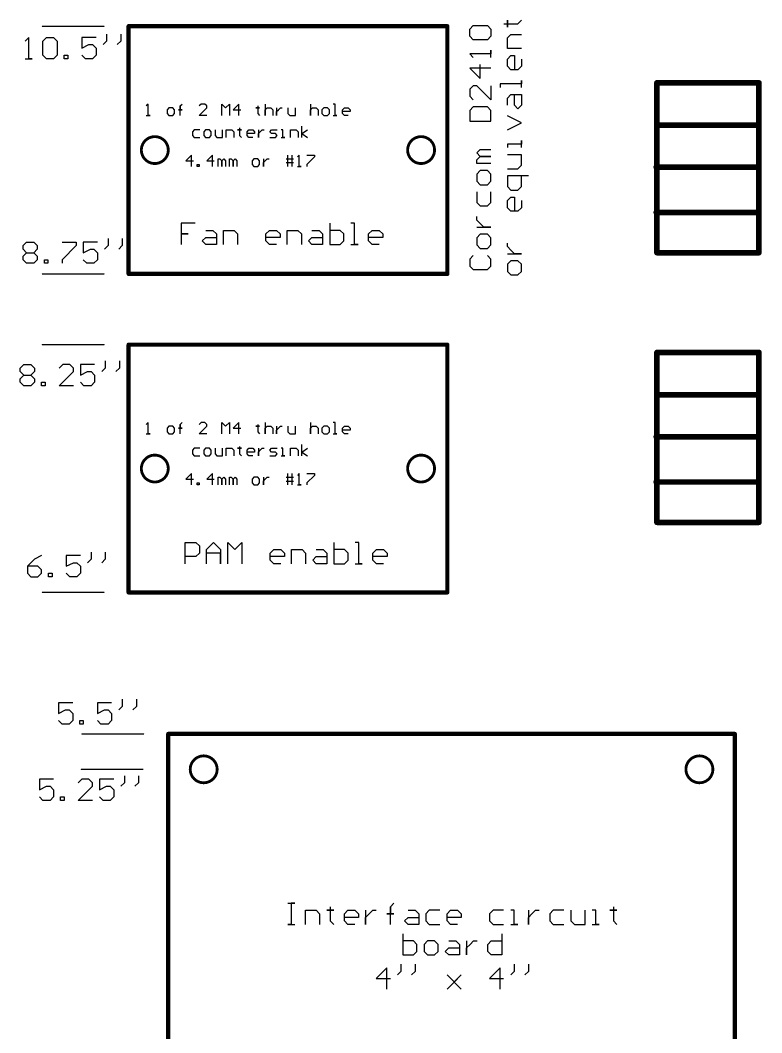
# Model space of a CAD drawing. Extents: x 0.1 to 22.4, y 0.2 to 23.3.
# Drawn here: x 6.96 to 12.19, y 5.39 to 12.54 of the extents above; entities that cross this region are included whole.
import ezdxf

# ---------------------------------------------------------------- set-up
doc = ezdxf.new("R2010")
doc.units = 0
doc.header["$MEASUREMENT"] = 0
for name, color, linetype in [('BOTTOMLAYER', 5, 'CONTINUOUS'), ('MECHANICAL1', 6, 'CONTINUOUS'), ('TOPOVERLAY', 2, 'CONTINUOUS')]:
    doc.layers.add(name, color=color, linetype=linetype)

msp = doc.modelspace()

# ---------------------------------------------------------------- linework, layer by layer
at = {"layer": 'BOTTOMLAYER'}
for p, q in [((7.8583, 11.95), (7.845, 11.9366)), ((7.8583, 11.87), (7.8583, 11.95)), ((8.0849, 11.9366), (8.0983, 11.95)), ((8.2315, 11.95), (8.2182, 11.9366)), ((8.2582, 11.95), (8.2315, 11.95)), ((8.2715, 11.9366), (8.2582, 11.95)), ((8.3782, 11.87), (8.3782, 11.95)), ((8.3782, 11.95), (8.4048, 11.9233)), ((8.4048, 11.9233), (8.4315, 11.95)), ((8.4315, 11.95), (8.4315, 11.87)), ((8.4981, 11.95), (8.4581, 11.91)), ((8.4981, 11.87), (8.4981, 11.95)), ((8.6847, 11.95), (8.6847, 11.87)), ((9.0046, 11.95), (9.0046, 11.87)), ((9.1779, 11.95), (9.1646, 11.95)), ((9.1779, 11.87), (9.1779, 11.95)), ((8.0049, 11.9233), (7.9916, 11.91)), ((7.9916, 11.91), (7.9916, 11.8833)), ((7.9916, 11.8833), (8.0049, 11.87)), ((8.0316, 11.9233), (8.0049, 11.9233)), ((8.0449, 11.91), (8.0316, 11.9233)), ((8.0316, 11.87), (8.0449, 11.8833)), ((8.0449, 11.8833), (8.0449, 11.91)), ((8.0849, 11.91), (8.0716, 11.91)), ((8.0716, 11.91), (8.0983, 11.91)), ((8.0849, 11.87), (8.0849, 11.9366)), ((8.0849, 11.9366), (8.0849, 11.91)), ((8.0849, 11.91), (8.0849, 11.9366)), ((8.0983, 11.91), (8.0849, 11.91)), ((8.2182, 11.87), (8.2715, 11.9233)), ((8.2715, 11.9233), (8.2715, 11.9366)), ((8.4581, 11.91), (8.5115, 11.91)), ((8.6314, 11.9233), (8.6181, 11.9233)), ((8.6181, 11.9233), (8.6447, 11.9233)), ((8.6314, 11.9366), (8.6314, 11.9233)), ((8.6447, 11.9233), (8.6314, 11.9233)), ((8.6314, 11.9233), (8.6314, 11.8833)), ((8.6314, 11.8833), (8.6447, 11.87)), ((8.6847, 11.91), (8.6981, 11.9233)), ((8.6847, 11.87), (8.6847, 11.91)), ((8.6981, 11.9233), (8.7247, 11.9233)), ((8.7247, 11.9233), (8.738, 11.91)), ((8.738, 11.91), (8.738, 11.87)), ((8.7647, 11.9233), (8.7647, 11.87)), ((8.7647, 11.8967), (8.778, 11.91)), ((8.7647, 11.87), (8.7647, 11.8967)), ((8.778, 11.91), (8.7914, 11.9233)), ((8.7914, 11.9233), (8.8047, 11.9233)), ((8.8447, 11.9233), (8.8447, 11.8833)), ((8.8447, 11.8833), (8.858, 11.87)), ((8.898, 11.87), (8.898, 11.9233)), ((9.0046, 11.91), (9.018, 11.9233)), ((9.0046, 11.87), (9.0046, 11.91)), ((9.018, 11.9233), (9.0446, 11.9233)), ((9.0446, 11.9233), (9.0579, 11.91)), ((9.0579, 11.91), (9.0579, 11.87)), ((9.0979, 11.9233), (9.0846, 11.91)), ((9.0846, 11.91), (9.0846, 11.8833)), ((9.0846, 11.8833), (9.0979, 11.87)), ((9.1246, 11.9233), (9.0979, 11.9233)), ((9.1379, 11.91), (9.1246, 11.9233)), ((9.1246, 11.87), (9.1379, 11.8833)), ((9.1379, 11.8833), (9.1379, 11.91)), ((9.2312, 11.91), (9.2445, 11.9233)), ((9.2312, 11.8833), (9.2312, 11.91)), ((9.2845, 11.8967), (9.2312, 11.8967)), ((9.2445, 11.87), (9.2312, 11.8833)), ((9.2445, 11.9233), (9.2712, 11.9233)), ((9.2712, 11.9233), (9.2845, 11.91)), ((9.2845, 11.91), (9.2845, 11.8967)), ((7.845, 11.87), (7.8717, 11.87)), ((7.8717, 11.87), (7.8583, 11.87)), ((8.0049, 11.87), (8.0316, 11.87)), ((8.2715, 11.87), (8.2182, 11.87)), ((8.858, 11.87), (8.898, 11.87)), ((9.0979, 11.87), (9.1246, 11.87)), ((9.1646, 11.87), (9.1912, 11.87)), ((9.1912, 11.87), (9.1779, 11.87)), ((9.2712, 11.87), (9.2445, 11.87)), ((8.1833, 11.7683), (8.17, 11.755)), ((8.17, 11.755), (8.17, 11.7283)), ((8.2233, 11.7683), (8.1833, 11.7683)), ((8.2633, 11.7683), (8.25, 11.755)), ((8.25, 11.755), (8.25, 11.7283)), ((8.29, 11.7683), (8.2633, 11.7683)), ((8.3033, 11.755), (8.29, 11.7683)), ((8.3033, 11.7283), (8.3033, 11.755)), ((8.3299, 11.7683), (8.3299, 11.7283)), ((8.3833, 11.715), (8.3833, 11.7683)), ((8.4099, 11.715), (8.4099, 11.7683)), ((8.4099, 11.7683), (8.4499, 11.7683)), ((8.4499, 11.7683), (8.4632, 11.755)), ((8.4632, 11.755), (8.4632, 11.715)), ((8.5032, 11.7683), (8.4899, 11.7683)), ((8.4899, 11.7683), (8.5166, 11.7683)), ((8.5032, 11.7816), (8.5032, 11.7683)), ((8.5166, 11.7683), (8.5032, 11.7683)), ((8.5032, 11.7683), (8.5032, 11.7283)), ((8.5565, 11.755), (8.5699, 11.7683)), ((8.5565, 11.7283), (8.5565, 11.755)), ((8.6099, 11.7417), (8.5565, 11.7417)), ((8.5699, 11.7683), (8.5965, 11.7683)), ((8.5965, 11.7683), (8.6099, 11.755)), ((8.6099, 11.755), (8.6099, 11.7417)), ((8.6365, 11.7683), (8.6365, 11.715)), ((8.6365, 11.7417), (8.6498, 11.755)), ((8.6365, 11.715), (8.6365, 11.7417)), ((8.6498, 11.755), (8.6632, 11.7683)), ((8.6632, 11.7683), (8.6765, 11.7683)), ((8.7165, 11.755), (8.7298, 11.7683)), ((8.7298, 11.7417), (8.7165, 11.755)), ((8.7298, 11.7683), (8.7698, 11.7683)), ((8.7565, 11.7417), (8.7298, 11.7417)), ((8.7698, 11.7283), (8.7565, 11.7417)), ((8.8098, 11.7683), (8.7965, 11.7683)), ((8.8098, 11.715), (8.8098, 11.7683)), ((8.8631, 11.715), (8.8631, 11.7683)), ((8.8631, 11.7683), (8.9031, 11.7683)), ((8.9031, 11.7683), (8.9164, 11.755)), ((8.9164, 11.755), (8.9164, 11.715)), ((8.9431, 11.715), (8.9431, 11.795)), ((8.9431, 11.7417), (8.9831, 11.7683)), ((8.9431, 11.7417), (8.9831, 11.715)), ((8.17, 11.7283), (8.1833, 11.715)), ((8.1833, 11.715), (8.2233, 11.715)), ((8.25, 11.7283), (8.2633, 11.715)), ((8.2633, 11.715), (8.29, 11.715)), ((8.29, 11.715), (8.3033, 11.7283)), ((8.3299, 11.7283), (8.3433, 11.715)), ((8.3433, 11.715), (8.3833, 11.715)), ((8.5032, 11.7283), (8.5166, 11.715)), ((8.5699, 11.715), (8.5565, 11.7283)), ((8.5965, 11.715), (8.5699, 11.715)), ((8.7165, 11.715), (8.7565, 11.715)), ((8.7565, 11.715), (8.7698, 11.7283)), ((8.7965, 11.715), (8.8231, 11.715)), ((8.8231, 11.715), (8.8098, 11.715)), ((8.165, 11.59), (8.125, 11.55)), ((8.165, 11.51), (8.165, 11.59)), ((8.3116, 11.59), (8.2716, 11.55)), ((8.3116, 11.51), (8.3116, 11.59)), ((8.8448, 11.51), (8.8448, 11.59)), ((8.8714, 11.59), (8.8714, 11.51)), ((8.9247, 11.59), (8.9114, 11.5766)), ((8.9247, 11.51), (8.9247, 11.59)), ((8.9781, 11.59), (9.0314, 11.59)), ((9.0314, 11.59), (9.0314, 11.5766)), ((8.125, 11.55), (8.1783, 11.55)), ((8.205, 11.51), (8.205, 11.5233)), ((8.205, 11.5233), (8.2183, 11.5233)), ((8.2183, 11.5233), (8.2183, 11.51)), ((8.2716, 11.55), (8.3249, 11.55)), ((8.3516, 11.51), (8.3516, 11.5633)), ((8.3516, 11.5633), (8.3649, 11.5633)), ((8.3649, 11.5633), (8.3783, 11.55)), ((8.3783, 11.55), (8.3916, 11.5633)), ((8.3783, 11.55), (8.3783, 11.51)), ((8.3783, 11.51), (8.3783, 11.55)), ((8.3916, 11.5633), (8.4049, 11.55)), ((8.4049, 11.55), (8.4049, 11.51)), ((8.4316, 11.51), (8.4316, 11.5633)), ((8.4316, 11.5633), (8.4449, 11.5633)), ((8.4449, 11.5633), (8.4582, 11.55)), ((8.4582, 11.55), (8.4716, 11.5633)), ((8.4582, 11.55), (8.4582, 11.51)), ((8.4582, 11.51), (8.4582, 11.55)), ((8.4716, 11.5633), (8.4849, 11.55)), ((8.4849, 11.55), (8.4849, 11.51)), ((8.6048, 11.5633), (8.5915, 11.55)), ((8.5915, 11.55), (8.5915, 11.5233)), ((8.5915, 11.5233), (8.6048, 11.51)), ((8.6315, 11.5633), (8.6048, 11.5633)), ((8.6448, 11.55), (8.6315, 11.5633)), ((8.6315, 11.51), (8.6448, 11.5233)), ((8.6448, 11.5233), (8.6448, 11.55)), ((8.6715, 11.5633), (8.6715, 11.51)), ((8.6715, 11.5367), (8.6848, 11.55)), ((8.6715, 11.51), (8.6715, 11.5367)), ((8.6848, 11.55), (8.6981, 11.5633)), ((8.6981, 11.5633), (8.7115, 11.5633)), ((8.8314, 11.5633), (8.8714, 11.5633)), ((8.8314, 11.5367), (8.8848, 11.5367)), ((8.8714, 11.5633), (8.8848, 11.5633)), ((9.0314, 11.5766), (8.9781, 11.5233)), ((8.9781, 11.5233), (8.9781, 11.51)), ((8.2183, 11.51), (8.205, 11.51)), ((8.6048, 11.51), (8.6315, 11.51)), ((8.9114, 11.51), (8.9381, 11.51)), ((8.9381, 11.51), (8.9247, 11.51)), ((7.8583, 9.7), (7.845, 9.6866)), ((7.8583, 9.62), (7.8583, 9.7)), ((8.0049, 9.6733), (7.9916, 9.66)), ((7.9916, 9.66), (7.9916, 9.6333)), ((8.0316, 9.6733), (8.0049, 9.6733)), ((8.0449, 9.66), (8.0316, 9.6733)), ((8.0449, 9.6333), (8.0449, 9.66)), ((8.0849, 9.66), (8.0716, 9.66)), ((8.0716, 9.66), (8.0983, 9.66)), ((8.0849, 9.6866), (8.0983, 9.7)), ((8.0849, 9.62), (8.0849, 9.6866)), ((8.0849, 9.6866), (8.0849, 9.66)), ((8.0849, 9.66), (8.0849, 9.6866)), ((8.0983, 9.66), (8.0849, 9.66)), ((8.2315, 9.7), (8.2182, 9.6866)), ((8.2182, 9.62), (8.2715, 9.6733)), ((8.2582, 9.7), (8.2315, 9.7)), ((8.2715, 9.6866), (8.2582, 9.7)), ((8.2715, 9.6733), (8.2715, 9.6866)), ((8.3782, 9.62), (8.3782, 9.7)), ((8.3782, 9.7), (8.4048, 9.6733)), ((8.4048, 9.6733), (8.4315, 9.7)), ((8.4315, 9.7), (8.4315, 9.62)), ((8.4981, 9.7), (8.4581, 9.66)), ((8.4581, 9.66), (8.5115, 9.66)), ((8.4981, 9.62), (8.4981, 9.7)), ((8.6314, 9.6733), (8.6181, 9.6733)), ((8.6181, 9.6733), (8.6447, 9.6733)), ((8.6314, 9.6866), (8.6314, 9.6733)), ((8.6447, 9.6733), (8.6314, 9.6733)), ((8.6314, 9.6733), (8.6314, 9.6333)), ((8.6847, 9.7), (8.6847, 9.62)), ((8.6847, 9.66), (8.6981, 9.6733)), ((8.6847, 9.62), (8.6847, 9.66)), ((8.6981, 9.6733), (8.7247, 9.6733)), ((8.7247, 9.6733), (8.738, 9.66)), ((8.738, 9.66), (8.738, 9.62)), ((8.7647, 9.6733), (8.7647, 9.62)), ((8.7647, 9.6467), (8.778, 9.66)), ((8.778, 9.66), (8.7914, 9.6733)), ((8.7914, 9.6733), (8.8047, 9.6733)), ((8.8447, 9.6733), (8.8447, 9.6333)), ((8.898, 9.62), (8.898, 9.6733)), ((9.0046, 9.7), (9.0046, 9.62)), ((9.0046, 9.66), (9.018, 9.6733)), ((9.0046, 9.62), (9.0046, 9.66)), ((9.018, 9.6733), (9.0446, 9.6733)), ((9.0446, 9.6733), (9.0579, 9.66)), ((9.0579, 9.66), (9.0579, 9.62)), ((9.0979, 9.6733), (9.0846, 9.66)), ((9.0846, 9.66), (9.0846, 9.6333)), ((9.1246, 9.6733), (9.0979, 9.6733)), ((9.1379, 9.66), (9.1246, 9.6733)), ((9.1379, 9.6333), (9.1379, 9.66)), ((9.1779, 9.7), (9.1646, 9.7)), ((9.1779, 9.62), (9.1779, 9.7)), ((9.2312, 9.66), (9.2445, 9.6733)), ((9.2312, 9.6333), (9.2312, 9.66)), ((9.2445, 9.6733), (9.2712, 9.6733)), ((9.2712, 9.6733), (9.2845, 9.66)), ((9.2845, 9.66), (9.2845, 9.6467)), ((7.845, 9.62), (7.8717, 9.62)), ((7.8717, 9.62), (7.8583, 9.62)), ((7.9916, 9.6333), (8.0049, 9.62)), ((8.0049, 9.62), (8.0316, 9.62)), ((8.0316, 9.62), (8.0449, 9.6333)), ((8.2715, 9.62), (8.2182, 9.62)), ((8.6314, 9.6333), (8.6447, 9.62)), ((8.7647, 9.62), (8.7647, 9.6467)), ((8.8447, 9.6333), (8.858, 9.62)), ((8.858, 9.62), (8.898, 9.62)), ((9.0846, 9.6333), (9.0979, 9.62)), ((9.0979, 9.62), (9.1246, 9.62)), ((9.1246, 9.62), (9.1379, 9.6333)), ((9.1646, 9.62), (9.1912, 9.62)), ((9.1912, 9.62), (9.1779, 9.62)), ((9.2845, 9.6467), (9.2312, 9.6467)), ((9.2445, 9.62), (9.2312, 9.6333)), ((9.2712, 9.62), (9.2445, 9.62)), ((8.1833, 9.5183), (8.17, 9.505)), ((8.2233, 9.5183), (8.1833, 9.5183)), ((8.2633, 9.5183), (8.25, 9.505)), ((8.29, 9.5183), (8.2633, 9.5183)), ((8.3033, 9.505), (8.29, 9.5183)), ((8.3299, 9.5183), (8.3299, 9.4783)), ((8.3833, 9.465), (8.3833, 9.5183)), ((8.4099, 9.465), (8.4099, 9.5183)), ((8.4099, 9.5183), (8.4499, 9.5183)), ((8.4499, 9.5183), (8.4632, 9.505)), ((8.5032, 9.5183), (8.4899, 9.5183)), ((8.4899, 9.5183), (8.5166, 9.5183)), ((8.5032, 9.5316), (8.5032, 9.5183)), ((8.5166, 9.5183), (8.5032, 9.5183)), ((8.5032, 9.5183), (8.5032, 9.4783)), ((8.5565, 9.505), (8.5699, 9.5183)), ((8.5699, 9.5183), (8.5965, 9.5183)), ((8.5965, 9.5183), (8.6099, 9.505)), ((8.6365, 9.5183), (8.6365, 9.465)), ((8.6498, 9.505), (8.6632, 9.5183)), ((8.6632, 9.5183), (8.6765, 9.5183)), ((8.7165, 9.505), (8.7298, 9.5183)), ((8.7298, 9.5183), (8.7698, 9.5183)), ((8.8098, 9.5183), (8.7965, 9.5183)), ((8.8098, 9.465), (8.8098, 9.5183)), ((8.8631, 9.465), (8.8631, 9.5183)), ((8.8631, 9.5183), (8.9031, 9.5183)), ((8.9031, 9.5183), (8.9164, 9.505)), ((8.9431, 9.465), (8.9431, 9.545)), ((8.9431, 9.4917), (8.9831, 9.5183)), ((8.17, 9.505), (8.17, 9.4783)), ((8.17, 9.4783), (8.1833, 9.465)), ((8.1833, 9.465), (8.2233, 9.465)), ((8.25, 9.505), (8.25, 9.4783)), ((8.25, 9.4783), (8.2633, 9.465)), ((8.2633, 9.465), (8.29, 9.465)), ((8.29, 9.465), (8.3033, 9.4783)), ((8.3033, 9.4783), (8.3033, 9.505)), ((8.3299, 9.4783), (8.3433, 9.465)), ((8.3433, 9.465), (8.3833, 9.465)), ((8.4632, 9.505), (8.4632, 9.465)), ((8.5032, 9.4783), (8.5166, 9.465)), ((8.5565, 9.4783), (8.5565, 9.505)), ((8.6099, 9.4917), (8.5565, 9.4917)), ((8.5699, 9.465), (8.5565, 9.4783)), ((8.5965, 9.465), (8.5699, 9.465)), ((8.6099, 9.505), (8.6099, 9.4917)), ((8.6365, 9.4917), (8.6498, 9.505)), ((8.6365, 9.465), (8.6365, 9.4917)), ((8.7298, 9.4917), (8.7165, 9.505)), ((8.7165, 9.465), (8.7565, 9.465)), ((8.7565, 9.4917), (8.7298, 9.4917)), ((8.7698, 9.4783), (8.7565, 9.4917)), ((8.7565, 9.465), (8.7698, 9.4783)), ((8.7965, 9.465), (8.8231, 9.465)), ((8.8231, 9.465), (8.8098, 9.465)), ((8.9164, 9.505), (8.9164, 9.465)), ((8.9431, 9.4917), (8.9831, 9.465)), ((8.165, 9.34), (8.125, 9.3)), ((8.125, 9.3), (8.1783, 9.3)), ((8.165, 9.26), (8.165, 9.34)), ((8.3116, 9.34), (8.2716, 9.3)), ((8.2716, 9.3), (8.3249, 9.3)), ((8.3116, 9.26), (8.3116, 9.34)), ((8.3516, 9.26), (8.3516, 9.3133)), ((8.3516, 9.3133), (8.3649, 9.3133)), ((8.3649, 9.3133), (8.3783, 9.3)), ((8.3783, 9.3), (8.3916, 9.3133)), ((8.3783, 9.3), (8.3783, 9.26)), ((8.3783, 9.26), (8.3783, 9.3)), ((8.3916, 9.3133), (8.4049, 9.3)), ((8.4049, 9.3), (8.4049, 9.26)), ((8.4316, 9.26), (8.4316, 9.3133)), ((8.4316, 9.3133), (8.4449, 9.3133)), ((8.4449, 9.3133), (8.4582, 9.3)), ((8.4582, 9.3), (8.4716, 9.3133)), ((8.4582, 9.3), (8.4582, 9.26)), ((8.4582, 9.26), (8.4582, 9.3)), ((8.4716, 9.3133), (8.4849, 9.3)), ((8.4849, 9.3), (8.4849, 9.26)), ((8.6048, 9.3133), (8.5915, 9.3)), ((8.5915, 9.3), (8.5915, 9.2733)), ((8.6315, 9.3133), (8.6048, 9.3133)), ((8.6448, 9.3), (8.6315, 9.3133)), ((8.6448, 9.2733), (8.6448, 9.3)), ((8.6715, 9.3133), (8.6715, 9.26)), ((8.6715, 9.2867), (8.6848, 9.3)), ((8.6848, 9.3), (8.6981, 9.3133)), ((8.6981, 9.3133), (8.7115, 9.3133)), ((8.8314, 9.3133), (8.8714, 9.3133)), ((8.8448, 9.26), (8.8448, 9.34)), ((8.8714, 9.34), (8.8714, 9.26)), ((8.8714, 9.3133), (8.8848, 9.3133)), ((8.9247, 9.34), (8.9114, 9.3266)), ((8.9247, 9.26), (8.9247, 9.34)), ((8.9781, 9.34), (9.0314, 9.34)), ((9.0314, 9.3266), (8.9781, 9.2733)), ((9.0314, 9.34), (9.0314, 9.3266)), ((8.205, 9.26), (8.205, 9.2733)), ((8.205, 9.2733), (8.2183, 9.2733)), ((8.2183, 9.26), (8.205, 9.26)), ((8.2183, 9.2733), (8.2183, 9.26)), ((8.5915, 9.2733), (8.6048, 9.26)), ((8.6048, 9.26), (8.6315, 9.26)), ((8.6315, 9.26), (8.6448, 9.2733)), ((8.6715, 9.26), (8.6715, 9.2867)), ((8.8314, 9.2867), (8.8848, 9.2867)), ((8.9114, 9.26), (8.9381, 9.26)), ((8.9381, 9.26), (8.9247, 9.26)), ((8.9781, 9.2733), (8.9781, 9.26))]:
    msp.add_line(p, q, dxfattribs=at)
for points, const_width in [([(8, 11.625, 1), (7.81, 11.625, 1)], 0.02), ([(9.88, 11.625, 1), (9.69, 11.625, 1)], 0.02), ([(7.805, 11.625, 1), (7.815, 11.625, 1)], 0.01), ([(7.995, 11.625, 1), (8.005, 11.625, 1)], 0.01), ([(9.685, 11.625, 1), (9.695, 11.625, 1)], 0.01), ([(9.875, 11.625, 1), (9.885, 11.625, 1)], 0.01), ([(8, 9.375, 1), (7.81, 9.375, 1)], 0.02), ([(9.88, 9.375, 1), (9.69, 9.375, 1)], 0.02), ([(7.805, 9.375, 1), (7.815, 9.375, 1)], 0.01), ([(7.995, 9.375, 1), (8.005, 9.375, 1)], 0.01), ([(9.685, 9.375, 1), (9.695, 9.375, 1)], 0.01), ([(9.875, 9.375, 1), (9.885, 9.375, 1)], 0.01), ([(8.345, 7.25, 1), (8.155, 7.25, 1)], 0.02), ([(11.845, 7.25, 1), (11.655, 7.25, 1)], 0.02), ([(8.15, 7.25, 1), (8.16, 7.25, 1)], 0.01), ([(8.34, 7.25, 1), (8.35, 7.25, 1)], 0.01), ([(11.65, 7.25, 1), (11.66, 7.25, 1)], 0.01), ([(11.84, 7.25, 1), (11.85, 7.25, 1)], 0.01)]:
    msp.add_lwpolyline(points, format="xyb", close=True, dxfattribs=dict(at, const_width=const_width))
at = {"layer": 'MECHANICAL1'}
for points, const_width in [([(7.112, 12.5), (7.545, 12.5)], 0.01), ([(7.72, 12.5), (9.97, 12.5)], 0.03), ([(7.72, 10.75), (7.72, 12.5)], 0.03), ([(9.97, 10.75), (9.97, 12.5)], 0.03), ([(11.45, 10.9), (11.45, 12.1)], 0.04), ([(11.45, 12.1), (12.1699, 12.1)], 0.04), ([(12.17, 10.9), (12.17, 12.1)], 0.04), ([(11.4501, 11.8), (12.1699, 11.8)], 0.04), ([(11.4451, 11.505), (12.1649, 11.505)], 0.04), ([(11.4451, 11.185), (12.1649, 11.185)], 0.04), ([(11.4501, 10.9), (12.1699, 10.9)], 0.04), ([(7.112, 10.75), (7.545, 10.75)], 0.01), ([(7.72, 10.75), (9.97, 10.75)], 0.03), ([(7.112, 10.25), (7.545, 10.25)], 0.01), ([(7.72, 8.5), (7.72, 10.25)], 0.03), ([(7.72, 10.25), (9.97, 10.25)], 0.03), ([(9.97, 8.5), (9.97, 10.25)], 0.03), ([(11.45, 10.195), (12.1699, 10.195)], 0.04), ([(11.45, 8.995), (11.45, 10.195)], 0.04), ([(12.17, 8.995), (12.17, 10.195)], 0.04), ([(11.4501, 9.895), (12.1699, 9.895)], 0.04), ([(11.4451, 9.6), (12.1649, 9.6)], 0.04), ([(11.4451, 9.28), (12.1649, 9.28)], 0.04), ([(11.4501, 8.995), (12.1699, 8.995)], 0.04), ([(7.72, 8.5), (9.97, 8.5)], 0.03), ([(7.112, 8.5), (7.545, 8.5)], 0.01), ([(8, 7.5), (12, 7.5)], 0.03), ([(8, 3.5), (8, 7.5)], 0.03), ([(12, 3.5), (12, 7.5)], 0.03), ([(7.392, 7.5), (7.825, 7.5)], 0.01), ([(7.387, 7.25), (7.82, 7.25)], 0.01)]:
    msp.add_lwpolyline(points, dxfattribs=dict(at, const_width=const_width))
for points, const_width in [([(7.1095, 12.5, 1), (7.1145, 12.5, 1)], 0.005), ([(7.5425, 12.5, 1), (7.5475, 12.5, 1)], 0.005), ([(7.7125, 12.5, 1), (7.7275, 12.5, 1)], 0.015), ([(7.7125, 12.5, 1), (7.7275, 12.5, 1)], 0.015), ([(9.9625, 12.5, 1), (9.9775, 12.5, 1)], 0.015), ([(9.9625, 12.5, 1), (9.9775, 12.5, 1)], 0.015), ([(11.44, 12.1, 1), (11.46, 12.1, 1)], 0.02), ([(11.44, 12.1, 1), (11.46, 12.1, 1)], 0.02), ([(12.1599, 12.1, 1), (12.1799, 12.1, 1)], 0.02), ([(12.16, 12.1, 1), (12.18, 12.1, 1)], 0.02), ([(11.4401, 11.8, 1), (11.4601, 11.8, 1)], 0.02), ([(12.1599, 11.8, 1), (12.1799, 11.8, 1)], 0.02), ([(11.4351, 11.505, 1), (11.4551, 11.505, 1)], 0.02), ([(12.1549, 11.505, 1), (12.1749, 11.505, 1)], 0.02), ([(11.4351, 11.185, 1), (11.4551, 11.185, 1)], 0.02), ([(12.1549, 11.185, 1), (12.1749, 11.185, 1)], 0.02), ([(11.44, 10.9, 1), (11.46, 10.9, 1)], 0.02), ([(11.4401, 10.9, 1), (11.4601, 10.9, 1)], 0.02), ([(12.1599, 10.9, 1), (12.1799, 10.9, 1)], 0.02), ([(12.16, 10.9, 1), (12.18, 10.9, 1)], 0.02), ([(7.1095, 10.75, 1), (7.1145, 10.75, 1)], 0.005), ([(7.5425, 10.75, 1), (7.5475, 10.75, 1)], 0.005), ([(7.7125, 10.75, 1), (7.7275, 10.75, 1)], 0.015), ([(7.7125, 10.75, 1), (7.7275, 10.75, 1)], 0.015), ([(9.9625, 10.75, 1), (9.9775, 10.75, 1)], 0.015), ([(9.9625, 10.75, 1), (9.9775, 10.75, 1)], 0.015), ([(7.1095, 10.25, 1), (7.1145, 10.25, 1)], 0.005), ([(7.5425, 10.25, 1), (7.5475, 10.25, 1)], 0.005), ([(7.7125, 10.25, 1), (7.7275, 10.25, 1)], 0.015), ([(7.7125, 10.25, 1), (7.7275, 10.25, 1)], 0.015), ([(9.9625, 10.25, 1), (9.9775, 10.25, 1)], 0.015), ([(9.9625, 10.25, 1), (9.9775, 10.25, 1)], 0.015), ([(11.44, 10.195, 1), (11.46, 10.195, 1)], 0.02), ([(11.44, 10.195, 1), (11.46, 10.195, 1)], 0.02), ([(12.1599, 10.195, 1), (12.1799, 10.195, 1)], 0.02), ([(12.16, 10.195, 1), (12.18, 10.195, 1)], 0.02), ([(11.4401, 9.895, 1), (11.4601, 9.895, 1)], 0.02), ([(12.1599, 9.895, 1), (12.1799, 9.895, 1)], 0.02), ([(11.4351, 9.6, 1), (11.4551, 9.6, 1)], 0.02), ([(12.1549, 9.6, 1), (12.1749, 9.6, 1)], 0.02), ([(11.4351, 9.28, 1), (11.4551, 9.28, 1)], 0.02), ([(12.1549, 9.28, 1), (12.1749, 9.28, 1)], 0.02), ([(11.44, 8.995, 1), (11.46, 8.995, 1)], 0.02), ([(11.4401, 8.995, 1), (11.4601, 8.995, 1)], 0.02), ([(12.1599, 8.995, 1), (12.1799, 8.995, 1)], 0.02), ([(12.16, 8.995, 1), (12.18, 8.995, 1)], 0.02), ([(7.7125, 8.5, 1), (7.7275, 8.5, 1)], 0.015), ([(7.7125, 8.5, 1), (7.7275, 8.5, 1)], 0.015), ([(9.9625, 8.5, 1), (9.9775, 8.5, 1)], 0.015), ([(9.9625, 8.5, 1), (9.9775, 8.5, 1)], 0.015), ([(7.1095, 8.5, 1), (7.1145, 8.5, 1)], 0.005), ([(7.5425, 8.5, 1), (7.5475, 8.5, 1)], 0.005), ([(7.9925, 7.5, 1), (8.0075, 7.5, 1)], 0.015), ([(7.9925, 7.5, 1), (8.0075, 7.5, 1)], 0.015), ([(11.9925, 7.5, 1), (12.0075, 7.5, 1)], 0.015), ([(11.9925, 7.5, 1), (12.0075, 7.5, 1)], 0.015), ([(7.3895, 7.5, 1), (7.3945, 7.5, 1)], 0.005), ([(7.8225, 7.5, 1), (7.8275, 7.5, 1)], 0.005), ([(7.3845, 7.25, 1), (7.3895, 7.25, 1)], 0.005), ([(7.8175, 7.25, 1), (7.8225, 7.25, 1)], 0.005)]:
    msp.add_lwpolyline(points, format="xyb", close=True, dxfattribs=dict(at, const_width=const_width))
at = {"layer": 'TOPOVERLAY'}
for p, q in [((10.3941, 12.4922), (10.3941, 12.5422)), ((10.3941, 12.5422), (10.3941, 12.5172)), ((10.4691, 12.5172), (10.4941, 12.5422)), ((10.1282, 12.4797), (10.1532, 12.5047)), ((10.1282, 12.4297), (10.1282, 12.4797)), ((10.1532, 12.5047), (10.2531, 12.5047)), ((10.2531, 12.5047), (10.2781, 12.4797)), ((10.2781, 12.4797), (10.2781, 12.4297)), ((10.3691, 12.5172), (10.3941, 12.5172)), ((10.3941, 12.5172), (10.3941, 12.4922)), ((10.3941, 12.5172), (10.4691, 12.5172)), ((7.015, 12.42), (6.99, 12.395)), ((7.015, 12.27), (7.015, 12.42)), ((7.115, 12.395), (7.14, 12.42)), ((7.115, 12.295), (7.115, 12.395)), ((7.14, 12.42), (7.1899, 12.42)), ((7.1899, 12.42), (7.2149, 12.395)), ((7.2149, 12.395), (7.2149, 12.295)), ((7.4898, 12.42), (7.3899, 12.42)), ((7.3899, 12.42), (7.3899, 12.345)), ((7.5648, 12.395), (7.5398, 12.37)), ((7.5648, 12.4449), (7.5648, 12.395)), ((7.6648, 12.395), (7.6398, 12.37)), ((7.6648, 12.4449), (7.6648, 12.395)), ((10.1532, 12.4048), (10.1282, 12.4297)), ((10.2531, 12.4048), (10.1532, 12.4048)), ((10.2781, 12.4297), (10.2531, 12.4048)), ((10.3941, 12.4172), (10.4191, 12.4422)), ((10.3941, 12.3423), (10.3941, 12.4172)), ((10.4191, 12.4422), (10.4941, 12.4422)), ((7.3899, 12.345), (7.4399, 12.37)), ((7.4399, 12.37), (7.4648, 12.37)), ((7.4648, 12.37), (7.4898, 12.345)), ((7.4898, 12.345), (7.4898, 12.295)), ((10.2781, 12.3048), (10.1282, 12.3048)), ((10.1282, 12.3048), (10.1532, 12.2798)), ((10.2781, 12.2798), (10.2781, 12.3298)), ((10.2781, 12.3298), (10.2781, 12.3048)), ((10.4941, 12.3423), (10.3941, 12.3423)), ((6.99, 12.27), (7.04, 12.27)), ((7.04, 12.27), (7.015, 12.27)), ((7.14, 12.27), (7.115, 12.295)), ((7.1899, 12.27), (7.14, 12.27)), ((7.2149, 12.295), (7.1899, 12.27)), ((7.2649, 12.27), (7.2649, 12.295)), ((7.2649, 12.295), (7.2899, 12.295)), ((7.2899, 12.27), (7.2649, 12.27)), ((7.2899, 12.295), (7.2899, 12.27)), ((7.4149, 12.27), (7.3899, 12.295)), ((7.4648, 12.27), (7.4149, 12.27)), ((7.4898, 12.295), (7.4648, 12.27)), ((10.3941, 12.2673), (10.4191, 12.2923)), ((10.3941, 12.2173), (10.3941, 12.2673)), ((10.4191, 12.2923), (10.4441, 12.2923)), ((10.4441, 12.2923), (10.4441, 12.1923)), ((10.4941, 12.2673), (10.4941, 12.2173)), ((10.2781, 12.2048), (10.1282, 12.2048)), ((10.1282, 12.2048), (10.2031, 12.1298)), ((10.2031, 12.1298), (10.2031, 12.2298)), ((10.4191, 12.1923), (10.3941, 12.2173)), ((10.4691, 12.1923), (10.4191, 12.1923)), ((10.4941, 12.2173), (10.4691, 12.1923)), ((10.4941, 12.0924), (10.3441, 12.0924)), ((10.3441, 12.0924), (10.3441, 12.0674)), ((10.4941, 12.0674), (10.4941, 12.1173)), ((10.4941, 12.1173), (10.4941, 12.0924)), ((10.1532, 12.0799), (10.1282, 12.0549)), ((10.1282, 12.0549), (10.1282, 12.0049)), ((10.1782, 12.0799), (10.1532, 12.0799)), ((10.2781, 11.9799), (10.1782, 12.0799)), ((10.2781, 12.0799), (10.2781, 11.9799)), ((10.1282, 12.0049), (10.1532, 11.9799)), ((10.3941, 11.9924), (10.4191, 12.0174)), ((10.3941, 11.9424), (10.3941, 11.9924)), ((10.4191, 12.0174), (10.4941, 12.0174)), ((10.4441, 11.9424), (10.4441, 12.0174)), ((10.4941, 12.0174), (10.4941, 11.9424)), ((10.1532, 11.9299), (10.1282, 11.9049)), ((10.1282, 11.9049), (10.1282, 11.8299)), ((10.2531, 11.9299), (10.1532, 11.9299)), ((10.2781, 11.9049), (10.2531, 11.9299)), ((10.2781, 11.8299), (10.2781, 11.9049)), ((10.4691, 11.9174), (10.4441, 11.9424)), ((10.4941, 11.9424), (10.4691, 11.9174)), ((10.1282, 11.8299), (10.2781, 11.8299)), ((10.4941, 11.8174), (10.3941, 11.8674)), ((10.3941, 11.7675), (10.4941, 11.8174)), ((10.4941, 11.6675), (10.3941, 11.6675)), ((10.3941, 11.6675), (10.3941, 11.6425)), ((10.4941, 11.6425), (10.4941, 11.6925)), ((10.4941, 11.6925), (10.4941, 11.6675)), ((10.1782, 11.605), (10.2031, 11.63)), ((10.2031, 11.58), (10.1782, 11.605)), ((10.2031, 11.63), (10.2781, 11.63)), ((10.4941, 11.5925), (10.3941, 11.5925)), ((10.4941, 11.5175), (10.4941, 11.5925)), ((10.1782, 11.555), (10.2031, 11.58)), ((10.1782, 11.53), (10.1782, 11.555)), ((10.2781, 11.53), (10.1782, 11.53)), ((10.2031, 11.58), (10.2781, 11.58)), ((10.2781, 11.58), (10.2031, 11.58)), ((10.4691, 11.4925), (10.4941, 11.5175)), ((10.2031, 11.4801), (10.1782, 11.4551)), ((10.1782, 11.4551), (10.1782, 11.4051)), ((10.2531, 11.4801), (10.2031, 11.4801)), ((10.2781, 11.4551), (10.2531, 11.4801)), ((10.2781, 11.4051), (10.2781, 11.4551)), ((10.3941, 11.4925), (10.4691, 11.4925)), ((10.1782, 11.4051), (10.2031, 11.3801)), ((10.2031, 11.3801), (10.2531, 11.3801)), ((10.2531, 11.3801), (10.2781, 11.4051)), ((10.5441, 11.4426), (10.3941, 11.4426)), ((10.3941, 11.4426), (10.3941, 11.3676)), ((10.4941, 11.3676), (10.4941, 11.4426)), ((10.1782, 11.3301), (10.1782, 11.2551)), ((10.2781, 11.2551), (10.2781, 11.3301)), ((10.3941, 11.3676), (10.4191, 11.3426)), ((10.4191, 11.3426), (10.4691, 11.3426)), ((10.4691, 11.3426), (10.4941, 11.3676)), ((10.1782, 11.2551), (10.2031, 11.2301)), ((10.2531, 11.2301), (10.2781, 11.2551)), ((10.3941, 11.2676), (10.4191, 11.2926)), ((10.3941, 11.2176), (10.3941, 11.2676)), ((10.4191, 11.2926), (10.4441, 11.2926)), ((10.4441, 11.2926), (10.4441, 11.1926)), ((10.4941, 11.2676), (10.4941, 11.2176)), ((10.2031, 11.2301), (10.2531, 11.2301)), ((10.4191, 11.1926), (10.3941, 11.2176)), ((10.4691, 11.1926), (10.4191, 11.1926)), ((10.4941, 11.2176), (10.4691, 11.1926)), ((8.19, 11.1079), (8.09, 11.1079)), ((8.09, 11.1079), (8.09, 11.0329)), ((9.1397, 11.1079), (9.1397, 10.958)), ((9.3146, 11.1079), (9.2896, 11.1079)), ((9.3146, 10.958), (9.3146, 11.1079)), ((10.1782, 11.1302), (10.1782, 11.1552)), ((10.2031, 11.1052), (10.1782, 11.1302)), ((10.2281, 11.0802), (10.2031, 11.1052)), ((8.09, 11.0329), (8.14, 11.0329)), ((8.14, 11.0329), (8.09, 11.0329)), ((8.09, 11.0329), (8.09, 10.958)), ((8.2649, 11.0579), (8.3149, 11.0579)), ((8.3149, 11.0579), (8.3399, 11.0329)), ((8.3399, 11.0329), (8.3399, 10.958)), ((8.3899, 10.958), (8.3899, 11.0579)), ((8.3899, 11.0579), (8.4649, 11.0579)), ((8.4649, 11.0579), (8.4899, 11.0329)), ((8.4899, 11.0329), (8.4899, 10.958)), ((8.6898, 11.0329), (8.7148, 11.0579)), ((8.6898, 10.983), (8.6898, 11.0329)), ((8.7148, 11.0579), (8.7648, 11.0579)), ((8.7648, 11.0579), (8.7898, 11.0329)), ((8.7898, 11.0329), (8.7898, 11.008)), ((8.8398, 10.958), (8.8398, 11.0579)), ((8.8398, 11.0579), (8.9147, 11.0579)), ((8.9147, 11.0579), (8.9397, 11.0329)), ((8.9397, 11.0329), (8.9397, 10.958)), ((9.0147, 11.0579), (9.0647, 11.0579)), ((9.0647, 11.0579), (9.0897, 11.0329)), ((9.0897, 11.0329), (9.0897, 10.958)), ((9.2146, 11.0579), (9.1397, 11.0579)), ((9.2396, 11.0329), (9.2146, 11.0579)), ((9.2396, 11.008), (9.2396, 11.0329)), ((9.4146, 11.0329), (9.4396, 11.0579)), ((9.4146, 10.983), (9.4146, 11.0329)), ((9.4396, 11.0579), (9.4895, 11.0579)), ((9.4895, 11.0579), (9.5145, 11.0329)), ((9.5145, 11.0329), (9.5145, 11.008)), ((10.1782, 11.0802), (10.2781, 11.0802)), ((10.2031, 11.0302), (10.1782, 11.0052)), ((10.2531, 11.0302), (10.2031, 11.0302)), ((10.2781, 11.0802), (10.2281, 11.0802)), ((10.2781, 11.0052), (10.2531, 11.0302)), ((6.975, 10.95), (7, 10.975)), ((6.975, 10.925), (6.975, 10.95)), ((7, 10.975), (7.05, 10.975)), ((7.05, 10.975), (7.075, 10.95)), ((7.075, 10.95), (7.075, 10.925)), ((7.2499, 10.975), (7.3499, 10.975)), ((7.3499, 10.95), (7.2499, 10.85)), ((7.3499, 10.975), (7.3499, 10.95)), ((7.4998, 10.975), (7.3999, 10.975)), ((7.3999, 10.975), (7.3999, 10.9)), ((7.5748, 10.95), (7.5498, 10.925)), ((7.5748, 10.9999), (7.5748, 10.95)), ((7.6748, 10.95), (7.6498, 10.925)), ((7.6748, 10.9999), (7.6748, 10.95)), ((8.24, 10.983), (8.2649, 11.008)), ((8.2649, 10.958), (8.24, 10.983)), ((8.2649, 11.008), (8.3399, 11.008)), ((8.3399, 10.958), (8.2649, 10.958)), ((8.7898, 11.008), (8.6898, 11.008)), ((8.7148, 10.958), (8.6898, 10.983)), ((8.7648, 10.958), (8.7148, 10.958)), ((8.9897, 10.983), (9.0147, 11.008)), ((9.0147, 10.958), (8.9897, 10.983)), ((9.0147, 11.008), (9.0897, 11.008)), ((9.0897, 10.958), (9.0147, 10.958)), ((9.1397, 10.958), (9.2146, 10.958)), ((9.2146, 10.958), (9.2396, 10.983)), ((9.2396, 10.983), (9.2396, 11.008)), ((9.2896, 10.958), (9.3396, 10.958)), ((9.3396, 10.958), (9.3146, 10.958)), ((9.5145, 11.008), (9.4146, 11.008)), ((9.4396, 10.958), (9.4146, 10.983)), ((9.4895, 10.958), (9.4396, 10.958)), ((10.1782, 11.0052), (10.1782, 10.9552)), ((10.1782, 10.9552), (10.2031, 10.9302)), ((10.2531, 10.9302), (10.2781, 10.9552)), ((10.2781, 10.9552), (10.2781, 11.0052)), ((10.3941, 10.9427), (10.3941, 10.9677)), ((7, 10.9), (6.975, 10.925)), ((6.975, 10.875), (7, 10.9)), ((6.975, 10.85), (6.975, 10.875)), ((7, 10.9), (7.05, 10.9)), ((7.075, 10.925), (7.05, 10.9)), ((7.05, 10.9), (7.075, 10.875)), ((7.075, 10.875), (7.075, 10.85)), ((7.3999, 10.9), (7.4498, 10.925)), ((7.4498, 10.925), (7.4748, 10.925)), ((7.4748, 10.925), (7.4998, 10.9)), ((7.4998, 10.9), (7.4998, 10.85)), ((10.1532, 10.8802), (10.1282, 10.8553)), ((10.2031, 10.9302), (10.2531, 10.9302)), ((10.2781, 10.8553), (10.2531, 10.8802)), ((10.4191, 10.9177), (10.3941, 10.9427)), ((10.3941, 10.8927), (10.4941, 10.8927)), ((10.4441, 10.8927), (10.4191, 10.9177)), ((10.4941, 10.8927), (10.4441, 10.8927)), ((7, 10.825), (6.975, 10.85)), ((7.05, 10.825), (7, 10.825)), ((7.075, 10.85), (7.05, 10.825)), ((7.125, 10.825), (7.125, 10.85)), ((7.125, 10.85), (7.1499, 10.85)), ((7.1499, 10.825), (7.125, 10.825)), ((7.1499, 10.85), (7.1499, 10.825)), ((7.2499, 10.85), (7.2499, 10.825)), ((7.4249, 10.825), (7.3999, 10.85)), ((7.4748, 10.825), (7.4249, 10.825)), ((7.4998, 10.85), (7.4748, 10.825)), ((10.1282, 10.8553), (10.1282, 10.8053)), ((10.1282, 10.8053), (10.1532, 10.7803)), ((10.2531, 10.7803), (10.2781, 10.8053)), ((10.2781, 10.8053), (10.2781, 10.8553)), ((10.4191, 10.8428), (10.3941, 10.8178)), ((10.3941, 10.8178), (10.3941, 10.7678)), ((10.4691, 10.8428), (10.4191, 10.8428)), ((10.4941, 10.8178), (10.4691, 10.8428)), ((10.4941, 10.7678), (10.4941, 10.8178)), ((10.1532, 10.7803), (10.2531, 10.7803)), ((10.3941, 10.7678), (10.4191, 10.7428)), ((10.4191, 10.7428), (10.4691, 10.7428)), ((10.4691, 10.7428), (10.4941, 10.7678)), ((6.955, 10.085), (6.98, 10.11)), ((6.98, 10.11), (7.03, 10.11)), ((7.03, 10.11), (7.055, 10.085)), ((7.2549, 10.11), (7.2299, 10.085)), ((7.3049, 10.11), (7.2549, 10.11)), ((7.3299, 10.085), (7.3049, 10.11)), ((7.4798, 10.11), (7.3799, 10.11)), ((7.3799, 10.11), (7.3799, 10.035)), ((7.5548, 10.1349), (7.5548, 10.085)), ((7.6548, 10.1349), (7.6548, 10.085)), ((6.955, 10.06), (6.955, 10.085)), ((6.98, 10.035), (6.955, 10.06)), ((6.955, 10.01), (6.98, 10.035)), ((6.98, 10.035), (7.03, 10.035)), ((7.055, 10.06), (7.03, 10.035)), ((7.03, 10.035), (7.055, 10.01)), ((7.055, 10.085), (7.055, 10.06)), ((7.2299, 9.96), (7.3299, 10.06)), ((7.3299, 10.06), (7.3299, 10.085)), ((7.3799, 10.035), (7.4298, 10.06)), ((7.4298, 10.06), (7.4548, 10.06)), ((7.4548, 10.06), (7.4798, 10.035)), ((7.4798, 10.035), (7.4798, 9.985)), ((7.5548, 10.085), (7.5298, 10.06)), ((7.6548, 10.085), (7.6298, 10.06)), ((6.955, 9.985), (6.955, 10.01)), ((6.98, 9.96), (6.955, 9.985)), ((7.03, 9.96), (6.98, 9.96)), ((7.055, 9.985), (7.03, 9.96)), ((7.055, 10.01), (7.055, 9.985)), ((7.105, 9.96), (7.105, 9.985)), ((7.105, 9.985), (7.1299, 9.985)), ((7.1299, 9.96), (7.105, 9.96)), ((7.1299, 9.985), (7.1299, 9.96)), ((7.3299, 9.96), (7.2299, 9.96)), ((7.4049, 9.96), (7.3799, 9.985)), ((7.4548, 9.96), (7.4049, 9.96)), ((7.4798, 9.985), (7.4548, 9.96)), ((8.12, 8.703), (8.12, 8.8529)), ((8.12, 8.8529), (8.195, 8.8529)), ((8.195, 8.8529), (8.22, 8.8279)), ((8.22, 8.8279), (8.22, 8.7779)), ((8.27, 8.8029), (8.3199, 8.8529)), ((8.27, 8.703), (8.27, 8.8029)), ((8.3199, 8.8529), (8.3699, 8.8029)), ((8.3699, 8.8029), (8.3699, 8.703)), ((8.4199, 8.703), (8.4199, 8.8529)), ((8.4199, 8.8529), (8.4699, 8.8029)), ((8.4699, 8.8029), (8.5199, 8.8529)), ((8.5199, 8.8529), (8.5199, 8.703)), ((8.7198, 8.7779), (8.7448, 8.8029)), ((8.7448, 8.8029), (8.7948, 8.8029)), ((8.7948, 8.8029), (8.8198, 8.7779)), ((8.8698, 8.703), (8.8698, 8.8029)), ((8.8698, 8.8029), (8.9447, 8.8029)), ((8.9447, 8.8029), (8.9697, 8.7779)), ((9.0447, 8.8029), (9.0947, 8.8029)), ((9.0947, 8.8029), (9.1197, 8.7779)), ((9.1697, 8.8529), (9.1697, 8.703)), ((9.2446, 8.8029), (9.1697, 8.8029)), ((9.2696, 8.7779), (9.2446, 8.8029)), ((9.3446, 8.8529), (9.3196, 8.8529)), ((9.3446, 8.703), (9.3446, 8.8529)), ((9.4446, 8.7779), (9.4696, 8.8029)), ((9.4696, 8.8029), (9.5195, 8.8029)), ((9.5195, 8.8029), (9.5445, 8.7779)), ((7.055, 8.735), (7.005, 8.685)), ((7.105, 8.76), (7.055, 8.735)), ((7.3799, 8.76), (7.2799, 8.76)), ((7.2799, 8.76), (7.2799, 8.685)), ((7.4549, 8.735), (7.4299, 8.71)), ((7.4549, 8.7849), (7.4549, 8.735)), ((7.5548, 8.735), (7.5298, 8.71)), ((7.5548, 8.7849), (7.5548, 8.735)), ((8.195, 8.753), (8.12, 8.753)), ((8.22, 8.7779), (8.195, 8.753)), ((8.3699, 8.7779), (8.27, 8.7779)), ((8.3699, 8.703), (8.3699, 8.7779)), ((8.7198, 8.728), (8.7198, 8.7779)), ((8.8198, 8.753), (8.7198, 8.753)), ((8.7448, 8.703), (8.7198, 8.728)), ((8.8198, 8.7779), (8.8198, 8.753)), ((8.9697, 8.7779), (8.9697, 8.703)), ((9.0197, 8.728), (9.0447, 8.753)), ((9.0447, 8.703), (9.0197, 8.728)), ((9.0447, 8.753), (9.1197, 8.753)), ((9.1197, 8.7779), (9.1197, 8.703)), ((9.2446, 8.703), (9.2696, 8.728)), ((9.2696, 8.753), (9.2696, 8.7779)), ((9.2696, 8.728), (9.2696, 8.753)), ((9.4446, 8.728), (9.4446, 8.7779)), ((9.5445, 8.753), (9.4446, 8.753)), ((9.4696, 8.703), (9.4446, 8.728)), ((9.5445, 8.7779), (9.5445, 8.753)), ((7.005, 8.685), (7.005, 8.635)), ((7.08, 8.685), (7.005, 8.685)), ((7.105, 8.66), (7.08, 8.685)), ((7.105, 8.635), (7.105, 8.66)), ((7.2799, 8.685), (7.3299, 8.71)), ((7.3299, 8.71), (7.3549, 8.71)), ((7.3549, 8.71), (7.3799, 8.685)), ((7.3799, 8.685), (7.3799, 8.635)), ((8.7948, 8.703), (8.7448, 8.703)), ((9.1197, 8.703), (9.0447, 8.703)), ((9.1697, 8.703), (9.2446, 8.703)), ((9.3196, 8.703), (9.3696, 8.703)), ((9.3696, 8.703), (9.3446, 8.703)), ((9.5195, 8.703), (9.4696, 8.703)), ((7.005, 8.635), (7.03, 8.61)), ((7.03, 8.61), (7.08, 8.61)), ((7.08, 8.61), (7.105, 8.635)), ((7.155, 8.61), (7.155, 8.635)), ((7.155, 8.635), (7.1799, 8.635)), ((7.1799, 8.61), (7.155, 8.61)), ((7.1799, 8.635), (7.1799, 8.61)), ((7.3049, 8.61), (7.2799, 8.635)), ((7.3549, 8.61), (7.3049, 8.61)), ((7.3799, 8.635), (7.3549, 8.61)), ((7.6749, 7.7449), (7.6749, 7.695)), ((7.7748, 7.7449), (7.7748, 7.695)), ((7.325, 7.72), (7.225, 7.72)), ((7.225, 7.72), (7.225, 7.645)), ((7.225, 7.645), (7.275, 7.67)), ((7.275, 7.67), (7.3, 7.67)), ((7.3, 7.67), (7.325, 7.645)), ((7.5999, 7.72), (7.4999, 7.72)), ((7.4999, 7.72), (7.4999, 7.645)), ((7.4999, 7.645), (7.5499, 7.67)), ((7.5499, 7.67), (7.5749, 7.67)), ((7.5749, 7.67), (7.5999, 7.645)), ((7.6749, 7.695), (7.6499, 7.67)), ((7.7748, 7.695), (7.7498, 7.67)), ((7.25, 7.57), (7.225, 7.595)), ((7.325, 7.595), (7.3, 7.57)), ((7.325, 7.645), (7.325, 7.595)), ((7.375, 7.57), (7.375, 7.595)), ((7.375, 7.595), (7.3999, 7.595)), ((7.3999, 7.595), (7.3999, 7.57)), ((7.5249, 7.57), (7.4999, 7.595)), ((7.5999, 7.595), (7.5749, 7.57)), ((7.5999, 7.645), (7.5999, 7.595)), ((7.3, 7.57), (7.25, 7.57)), ((7.3999, 7.57), (7.375, 7.57)), ((7.5749, 7.57), (7.5249, 7.57)), ((7.19, 7.18), (7.09, 7.18)), ((7.09, 7.18), (7.09, 7.105)), ((7.3899, 7.18), (7.3649, 7.155)), ((7.4399, 7.18), (7.3899, 7.18)), ((7.4649, 7.155), (7.4399, 7.18)), ((7.4649, 7.13), (7.4649, 7.155)), ((7.6148, 7.18), (7.5149, 7.18)), ((7.5149, 7.18), (7.5149, 7.105)), ((7.6898, 7.155), (7.6648, 7.13)), ((7.6898, 7.2049), (7.6898, 7.155)), ((7.7898, 7.155), (7.7648, 7.13)), ((7.7898, 7.2049), (7.7898, 7.155)), ((7.09, 7.105), (7.14, 7.13)), ((7.14, 7.13), (7.165, 7.13)), ((7.165, 7.13), (7.19, 7.105)), ((7.19, 7.105), (7.19, 7.055)), ((7.3649, 7.03), (7.4649, 7.13)), ((7.5149, 7.105), (7.5648, 7.13)), ((7.5648, 7.13), (7.5898, 7.13)), ((7.5898, 7.13), (7.6148, 7.105)), ((7.6148, 7.105), (7.6148, 7.055)), ((7.115, 7.03), (7.09, 7.055)), ((7.165, 7.03), (7.115, 7.03)), ((7.19, 7.055), (7.165, 7.03)), ((7.24, 7.03), (7.24, 7.055)), ((7.24, 7.055), (7.2649, 7.055)), ((7.2649, 7.03), (7.24, 7.03)), ((7.2649, 7.055), (7.2649, 7.03)), ((7.4649, 7.03), (7.3649, 7.03)), ((7.5399, 7.03), (7.5149, 7.055)), ((7.5898, 7.03), (7.5399, 7.03)), ((7.6148, 7.055), (7.5898, 7.03)), ((8.8434, 6.3043), (8.8933, 6.3043)), ((8.8933, 6.3043), (8.8684, 6.3043)), ((8.8684, 6.3043), (8.8684, 6.1544)), ((9.5681, 6.2793), (9.5931, 6.3043)), ((8.9683, 6.1544), (8.9683, 6.2543)), ((8.9683, 6.2543), (9.0433, 6.2543)), ((9.0433, 6.2543), (9.0683, 6.2294)), ((9.0683, 6.2294), (9.0683, 6.1544)), ((9.1433, 6.2543), (9.1183, 6.2543)), ((9.1183, 6.2543), (9.1683, 6.2543)), ((9.1433, 6.2793), (9.1433, 6.2543)), ((9.1683, 6.2543), (9.1433, 6.2543)), ((9.1433, 6.2543), (9.1433, 6.1794)), ((9.2432, 6.2294), (9.2682, 6.2543)), ((9.2432, 6.1794), (9.2432, 6.2294)), ((9.2682, 6.2543), (9.3182, 6.2543)), ((9.3182, 6.2543), (9.3432, 6.2294)), ((9.3432, 6.2294), (9.3432, 6.2044)), ((9.3932, 6.2543), (9.3932, 6.1544)), ((9.3932, 6.2044), (9.4182, 6.2294)), ((9.4182, 6.2294), (9.4432, 6.2543)), ((9.4432, 6.2543), (9.4682, 6.2543)), ((9.5681, 6.2294), (9.5431, 6.2294)), ((9.5431, 6.2294), (9.5931, 6.2294)), ((9.5681, 6.1544), (9.5681, 6.2793)), ((9.5681, 6.2793), (9.5681, 6.2294)), ((9.5681, 6.2294), (9.5681, 6.2793)), ((9.5931, 6.2294), (9.5681, 6.2294)), ((9.6931, 6.2543), (9.7431, 6.2543)), ((9.7431, 6.2543), (9.7681, 6.2294)), ((9.7681, 6.2294), (9.7681, 6.1544)), ((9.843, 6.2543), (9.818, 6.2294)), ((9.818, 6.2294), (9.818, 6.1794)), ((9.918, 6.2543), (9.843, 6.2543)), ((9.968, 6.2294), (9.993, 6.2543)), ((9.968, 6.1794), (9.968, 6.2294)), ((9.993, 6.2543), (10.043, 6.2543)), ((10.043, 6.2543), (10.068, 6.2294)), ((10.068, 6.2294), (10.068, 6.2044)), ((10.2929, 6.2543), (10.2679, 6.2294)), ((10.2679, 6.2294), (10.2679, 6.1794)), ((10.3679, 6.2543), (10.2929, 6.2543)), ((10.4428, 6.2543), (10.4178, 6.2543)), ((10.4428, 6.1544), (10.4428, 6.2543)), ((10.5428, 6.2543), (10.5428, 6.1544)), ((10.5428, 6.2044), (10.5678, 6.2294)), ((10.5678, 6.2294), (10.5928, 6.2543)), ((10.5928, 6.2543), (10.6178, 6.2543)), ((10.7178, 6.2543), (10.6928, 6.2294)), ((10.6928, 6.2294), (10.6928, 6.1794)), ((10.7927, 6.2543), (10.7178, 6.2543)), ((10.8427, 6.2543), (10.8427, 6.1794)), ((10.9427, 6.1544), (10.9427, 6.2543)), ((11.0177, 6.2543), (10.9927, 6.2543)), ((11.0177, 6.1544), (11.0177, 6.2543)), ((11.1426, 6.2543), (11.1176, 6.2543)), ((11.1176, 6.2543), (11.1676, 6.2543)), ((11.1426, 6.2793), (11.1426, 6.2543)), ((11.1676, 6.2543), (11.1426, 6.2543)), ((11.1426, 6.2543), (11.1426, 6.1794)), ((8.8684, 6.1544), (8.8434, 6.1544)), ((8.8434, 6.1544), (8.8933, 6.1544)), ((9.1433, 6.1794), (9.1683, 6.1544)), ((9.3432, 6.2044), (9.2432, 6.2044)), ((9.2682, 6.1544), (9.2432, 6.1794)), ((9.3182, 6.1544), (9.2682, 6.1544)), ((9.3932, 6.1544), (9.3932, 6.2044)), ((9.6681, 6.1794), (9.6931, 6.2044)), ((9.6931, 6.1544), (9.6681, 6.1794)), ((9.6931, 6.2044), (9.7681, 6.2044)), ((9.7681, 6.1544), (9.6931, 6.1544)), ((9.818, 6.1794), (9.843, 6.1544)), ((9.843, 6.1544), (9.918, 6.1544)), ((10.068, 6.2044), (9.968, 6.2044)), ((9.993, 6.1544), (9.968, 6.1794)), ((10.043, 6.1544), (9.993, 6.1544)), ((10.2679, 6.1794), (10.2929, 6.1544)), ((10.2929, 6.1544), (10.3679, 6.1544)), ((10.4178, 6.1544), (10.4678, 6.1544)), ((10.4678, 6.1544), (10.4428, 6.1544)), ((10.5428, 6.1544), (10.5428, 6.2044)), ((10.6928, 6.1794), (10.7178, 6.1544)), ((10.7178, 6.1544), (10.7927, 6.1544)), ((10.8427, 6.1794), (10.8677, 6.1544)), ((10.8677, 6.1544), (10.9427, 6.1544)), ((10.9927, 6.1544), (11.0426, 6.1544)), ((11.0426, 6.1544), (11.0177, 6.1544)), ((11.1426, 6.1794), (11.1676, 6.1544)), ((9.6556, 6.0884), (9.6556, 5.9384)), ((10.3554, 6.0884), (10.3554, 5.9384)), ((9.7306, 6.0384), (9.6556, 6.0384)), ((9.7556, 6.0134), (9.7306, 6.0384)), ((9.7556, 5.9884), (9.7556, 6.0134)), ((9.8305, 6.0384), (9.8055, 6.0134)), ((9.8055, 6.0134), (9.8055, 5.9634)), ((9.8805, 6.0384), (9.8305, 6.0384)), ((9.9055, 6.0134), (9.8805, 6.0384)), ((9.9055, 5.9634), (9.9055, 6.0134)), ((9.9805, 6.0384), (10.0305, 6.0384)), ((10.0305, 6.0384), (10.0555, 6.0134)), ((10.0555, 6.0134), (10.0555, 5.9384)), ((10.1055, 6.0384), (10.1055, 5.9384)), ((10.1055, 5.9884), (10.1304, 6.0134)), ((10.1304, 6.0134), (10.1554, 6.0384)), ((10.1554, 6.0384), (10.1804, 6.0384)), ((10.2554, 6.0134), (10.2804, 6.0384)), ((10.2554, 5.9634), (10.2554, 6.0134)), ((10.2804, 6.0384), (10.3554, 6.0384)), ((9.6556, 5.9384), (9.7306, 5.9384)), ((9.7306, 5.9384), (9.7556, 5.9634)), ((9.7556, 5.9634), (9.7556, 5.9884)), ((9.8055, 5.9634), (9.8305, 5.9384)), ((9.8305, 5.9384), (9.8805, 5.9384)), ((9.8805, 5.9384), (9.9055, 5.9634)), ((9.9555, 5.9634), (9.9805, 5.9884)), ((9.9805, 5.9384), (9.9555, 5.9634)), ((9.9805, 5.9884), (10.0555, 5.9884)), ((10.0555, 5.9384), (9.9805, 5.9384)), ((10.1055, 5.9384), (10.1055, 5.9884)), ((10.2804, 5.9384), (10.2554, 5.9634)), ((10.3554, 5.9384), (10.2804, 5.9384)), ((9.6431, 5.8724), (9.6431, 5.8225)), ((9.7431, 5.8724), (9.7431, 5.8225)), ((10.4428, 5.8724), (10.4428, 5.8225)), ((10.5428, 5.8724), (10.5428, 5.8225)), ((9.5431, 5.8475), (9.4682, 5.7725)), ((9.5431, 5.6975), (9.5431, 5.8475)), ((9.6431, 5.8225), (9.6181, 5.7975)), ((9.7431, 5.8225), (9.7181, 5.7975)), ((9.968, 5.7975), (10.068, 5.6975)), ((10.068, 5.7975), (9.968, 5.6975)), ((10.018, 5.7475), (10.068, 5.7975)), ((10.3429, 5.8475), (10.2679, 5.7725)), ((10.3429, 5.6975), (10.3429, 5.8475)), ((10.4428, 5.8225), (10.4178, 5.7975)), ((10.5428, 5.8225), (10.5178, 5.7975)), ((9.4682, 5.7725), (9.5681, 5.7725)), ((10.068, 5.6975), (10.018, 5.7475)), ((10.2679, 5.7725), (10.3679, 5.7725))]:
    msp.add_line(p, q, dxfattribs=at)

doc.saveas('drawing.dxf')
